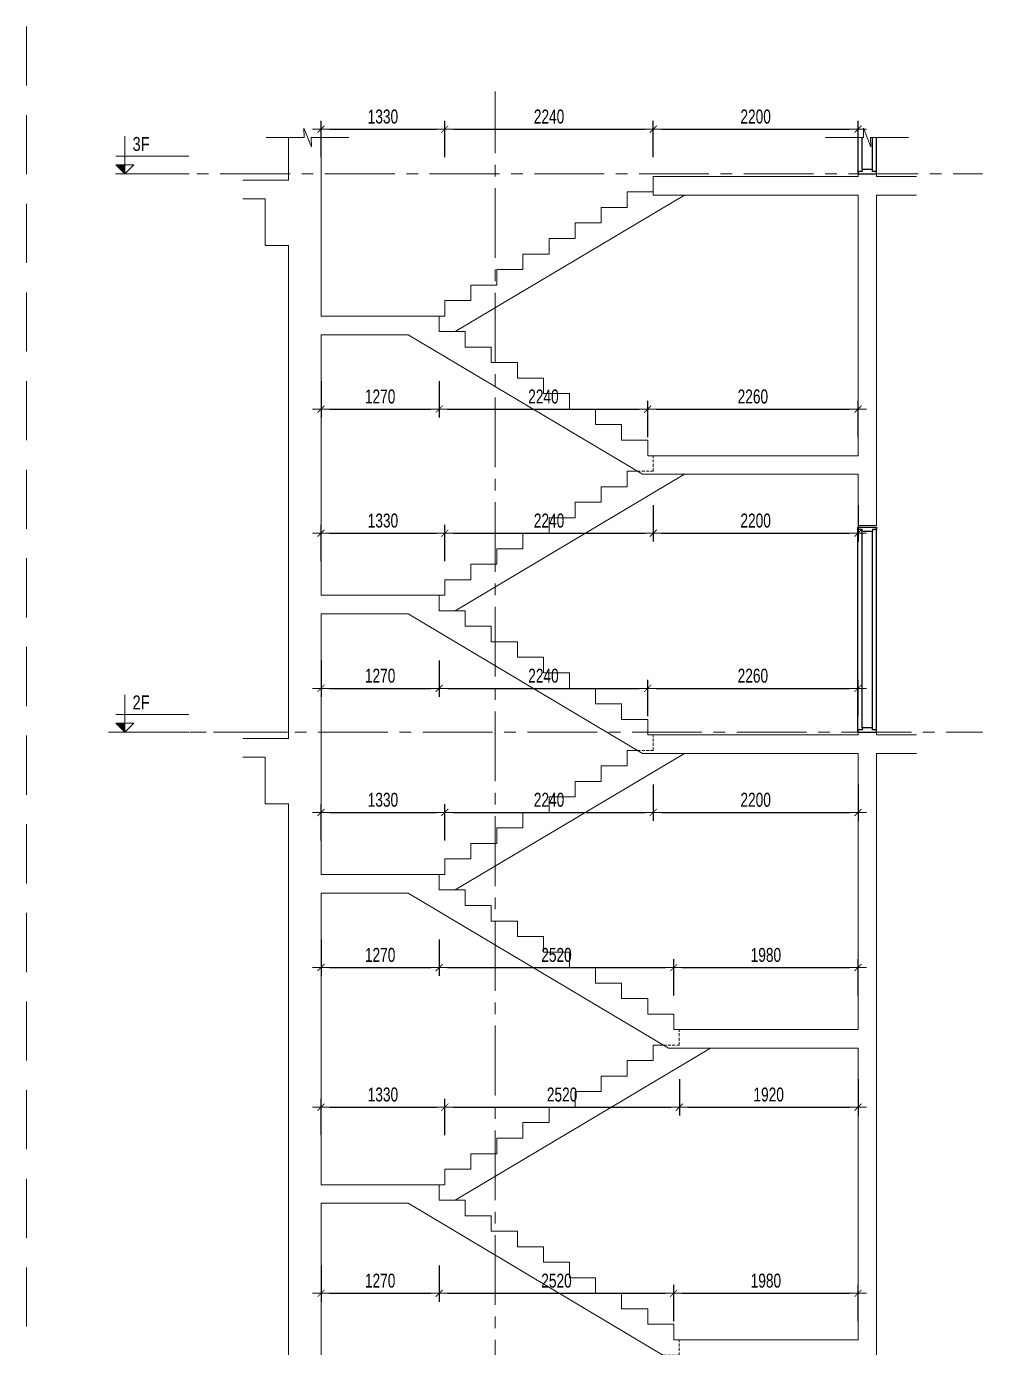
# Model space of a CAD drawing. Header units: millimetres. Extents: x -179076 to 254975, y -18667 to 296191.
# Drawn here: x 142192 to 152466, y 246356 to 260551 of the extents above; entities that cross this region are included whole.
import ezdxf

# ---------------------------------------------------------------- set-up
doc = ezdxf.new("R2010")
doc.units = ezdxf.units.MM
doc.linetypes.add('CENTER2', pattern=[1.125, 0.75, -0.125, 0.125, -0.125])
doc.linetypes.add('HIDDEN2', pattern=[4.7625, 3.175, -1.5875])
doc.layers.get('Defpoints').update_dxf_attribs({"color": 151, "lineweight": 9})
doc.layers.add('A-DOOR', color=4, linetype='Continuous')
doc.layers.add('DOOR', color=4, linetype='Continuous')
for name, color, linetype, lineweight in [('NDC_S_ANNO', 7, 'Continuous', 20), ('NDC_S_AXIS', 5, 'CENTER2', 13), ('NDC_S_CONTINUOUS', 3, 'Continuous', 20), ('NDC_S_DIM', 1, 'Continuous', 15), ('NDC_S_HIDDEN', 8, 'HIDDEN2', 13), ('NDC_S_SLAB', 2, 'Continuous', 20), ('NDC_S_SYMBOL', 1, 'Continuous', 15), ('NDC_S_TEXT SYMBOL', 7, 'Continuous', 20), ('NDC_S_VN TEXT', 7, 'Continuous', 20)]:
    doc.layers.add(name, color=color, linetype=linetype, lineweight=lineweight)
doc.styles.add('NDC_ANNO', font='', dxfattribs={"width": 0.8})
doc.styles.add('NDC_DIM', font='', dxfattribs={"width": 0.75})
doc.styles.get('NDC_ANNO').set_extended_font_data('Dotum')
doc.styles.get('NDC_DIM').set_extended_font_data('Dotum')
doc.dimstyles.new('NDC_dim_60', dxfattribs={"dimscale": 60, "dimtxt": 2.5, "dimasz": 1.5, "dimexe": 1.5, "dimexo": 2.5, "dimgap": 1, "dimtad": 1, "dimdec": 0, "dimzin": 0, "dimdsep": 46, "dimtxsty": 'NDC_DIM', "dimblk": 'DIMMARK', "dimcen": 0.09, "dimdle": 1.2, "dimclrd": 1, "dimclre": 1, "dimclrt": 3, "dimadec": 0, "dimazin": 0, "dimtfac": 1, "dimtdec": 0, "dimtix": 1, "dimtofl": 0, "dimtmove": 0, "dimatfit": 3, "dimfxl": 5, "dimfxlon": 1, "dimtolj": 1, "dimtzin": 0, "dimarcsym": 0})

# ---------------------------------------------------------------- blocks, each defined once
blk = doc.blocks.new('X-SECTION-2$0$X-SEC-DOO2')
at = {"layer": 'A-DOOR'}
for p, q in [((41976, 101972), (41976, 104172)), ((42021, 102017), (42021, 104127)), ((42131, 102017), (42131, 104127)), ((42176, 101972), (42176, 104172))]:
    blk.add_line(p, q, dxfattribs=at)
for points in [[(41976, 104172), (41976, 104147), (42021, 104147), (42021, 104127), (42131, 104127), (42131, 104147), (42176, 104147), (42176, 104172)], [(41976, 101972), (41976, 101997), (42021, 101997), (42021, 102017), (42131, 102017), (42131, 101997), (42176, 101997), (42176, 101972)]]:
    blk.add_lwpolyline(points, close=True, dxfattribs=at)
at = {"layer": 'Defpoints'}
blk.add_line((41976, 104192), (42176, 104192), dxfattribs=at)
blk = doc.blocks.new('DIMMARK')
at = {"layer": 'NDC_S_DIM', "color": 1}
blk.add_line((-1.5, 0), (1, 0), dxfattribs=at)
at = {"layer": 'NDC_S_DIM', "color": 2, "const_width": 0.1}
blk.add_lwpolyline([(-0.42, -0.42), (0.42, 0.42)], dxfattribs=at)
blk = doc.blocks.new('*D1364')
at = {"layer": 'Defpoints', "color": 0, "transparency": 16777216}
for p in [(145358, 248106, 0), (146628, 248106), (146628, 246939, 0)]:
    blk.add_point(p, dxfattribs=at)
at = {"layer": 'NDC_S_DIM', "color": 1, "lineweight": -2, "transparency": 16777216}
for p, q in [((145358, 247239, 0), (145358, 246849, 0)), ((146628, 247239, 0), (146628, 246849, 0)), ((145448, 246939, 0), (146538, 246939, 0))]:
    blk.add_line(p, q, dxfattribs=at)
at = {"layer": 'NDC_S_DIM', "color": 1, "lineweight": -2, "transparency": 16777216, "xscale": 90, "yscale": 90, "zscale": 90, "rotation": 180}
blk.add_blockref('DIMMARK', (145358, 246939, 0), dxfattribs=at)
at = {"layer": 'NDC_S_DIM', "color": 1, "lineweight": -2, "transparency": 16777216, "xscale": 90, "yscale": 90, "zscale": 90}
blk.add_blockref('DIMMARK', (146628, 246939, 0), dxfattribs=at)
at = {"layer": 'NDC_S_DIM', "color": 3, "transparency": 16777216, "insert": (145993, 247074, 0), "char_height": 150, "attachment_point": 5, "style": 'NDC_DIM'}
blk.add_mtext('\\A1;1270', dxfattribs=at)
blk = doc.blocks.new('*D1365')
at = {"layer": 'Defpoints', "color": 0, "transparency": 16777216}
for p in [(146628, 248106), (149148, 246939, 0), (149148, 246439, 0)]:
    blk.add_point(p, dxfattribs=at)
at = {"layer": 'NDC_S_DIM', "color": 1, "lineweight": -2, "transparency": 16777216}
for p, q in [((146628, 247239, 0), (146628, 246849, 0)), ((149148, 246639, 0), (149148, 247029, 0)), ((146718, 246939, 0), (149058, 246939, 0))]:
    blk.add_line(p, q, dxfattribs=at)
at = {"layer": 'NDC_S_DIM', "color": 1, "lineweight": -2, "transparency": 16777216, "xscale": 90, "yscale": 90, "zscale": 90, "rotation": 180}
blk.add_blockref('DIMMARK', (146628, 246939, 0), dxfattribs=at)
at = {"layer": 'NDC_S_DIM', "color": 1, "lineweight": -2, "transparency": 16777216, "xscale": 90, "yscale": 90, "zscale": 90}
blk.add_blockref('DIMMARK', (149148, 246939, 0), dxfattribs=at)
at = {"layer": 'NDC_S_DIM', "color": 3, "transparency": 16777216, "insert": (147888, 247074, 0), "char_height": 150, "attachment_point": 5, "style": 'NDC_DIM'}
blk.add_mtext('\\A1;2520', dxfattribs=at)
blk = doc.blocks.new('*D1366')
at = {"layer": 'Defpoints', "color": 0, "transparency": 16777216}
for p in [(151128, 246939, 0), (149148, 246439, 0), (151128, 246439, 0)]:
    blk.add_point(p, dxfattribs=at)
at = {"layer": 'NDC_S_DIM', "color": 1, "lineweight": -2, "transparency": 16777216}
for p, q in [((149148, 246639, 0), (149148, 247029, 0)), ((151128, 246639, 0), (151128, 247029, 0)), ((149238, 246939, 0), (151038, 246939, 0))]:
    blk.add_line(p, q, dxfattribs=at)
at = {"layer": 'NDC_S_DIM', "color": 1, "lineweight": -2, "transparency": 16777216, "xscale": 90, "yscale": 90, "zscale": 90, "rotation": 180}
blk.add_blockref('DIMMARK', (149148, 246939, 0), dxfattribs=at)
at = {"layer": 'NDC_S_DIM', "color": 1, "lineweight": -2, "transparency": 16777216, "xscale": 90, "yscale": 90, "zscale": 90}
blk.add_blockref('DIMMARK', (151128, 246939, 0), dxfattribs=at)
at = {"layer": 'NDC_S_DIM', "color": 3, "transparency": 16777216, "insert": (150138, 247074, 0), "char_height": 150, "attachment_point": 5, "style": 'NDC_DIM'}
blk.add_mtext('\\A1;1980', dxfattribs=at)
blk = doc.blocks.new('*D1367')
at = {"layer": 'Defpoints', "color": 0, "transparency": 16777216}
for p in [(146688, 248939, 0), (145358, 248106, 0), (146688, 248106)]:
    blk.add_point(p, dxfattribs=at)
at = {"layer": 'NDC_S_DIM', "color": 1, "lineweight": -2, "transparency": 16777216}
for p, q in [((145358, 248639, 0), (145358, 249029, 0)), ((146688, 248639, 0), (146688, 249029, 0)), ((145448, 248939, 0), (146598, 248939, 0))]:
    blk.add_line(p, q, dxfattribs=at)
at = {"layer": 'NDC_S_DIM', "color": 1, "lineweight": -2, "transparency": 16777216, "xscale": 90, "yscale": 90, "zscale": 90, "rotation": 180}
blk.add_blockref('DIMMARK', (145358, 248939, 0), dxfattribs=at)
at = {"layer": 'NDC_S_DIM', "color": 1, "lineweight": -2, "transparency": 16777216, "xscale": 90, "yscale": 90, "zscale": 90}
blk.add_blockref('DIMMARK', (146688, 248939, 0), dxfattribs=at)
at = {"layer": 'NDC_S_DIM', "color": 3, "transparency": 16777216, "insert": (146023, 249074, 0), "char_height": 150, "attachment_point": 5, "style": 'NDC_DIM'}
blk.add_mtext('\\A1;1330', dxfattribs=at)
blk = doc.blocks.new('*D1368')
at = {"layer": 'Defpoints', "color": 0, "transparency": 16777216}
for p in [(149208, 249606, 0), (149208, 248939, 0), (146688, 248106)]:
    blk.add_point(p, dxfattribs=at)
at = {"layer": 'NDC_S_DIM', "color": 1, "lineweight": -2, "transparency": 16777216}
for p, q in [((149208, 249239, 0), (149208, 248849, 0)), ((146688, 248639, 0), (146688, 249029, 0)), ((146778, 248939, 0), (149118, 248939, 0))]:
    blk.add_line(p, q, dxfattribs=at)
at = {"layer": 'NDC_S_DIM', "color": 1, "lineweight": -2, "transparency": 16777216, "xscale": 90, "yscale": 90, "zscale": 90, "rotation": 180}
blk.add_blockref('DIMMARK', (146688, 248939, 0), dxfattribs=at)
at = {"layer": 'NDC_S_DIM', "color": 1, "lineweight": -2, "transparency": 16777216, "xscale": 90, "yscale": 90, "zscale": 90}
blk.add_blockref('DIMMARK', (149208, 248939, 0), dxfattribs=at)
at = {"layer": 'NDC_S_DIM', "color": 3, "transparency": 16777216, "insert": (147948, 249074, 0), "char_height": 150, "attachment_point": 5, "style": 'NDC_DIM'}
blk.add_mtext('\\A1;2520', dxfattribs=at)
blk = doc.blocks.new('*D1369')
at = {"layer": 'Defpoints', "color": 0, "transparency": 16777216}
for p in [(149208, 249606, 0), (151128, 249572, 0), (151128, 248939, 0)]:
    blk.add_point(p, dxfattribs=at)
at = {"layer": 'NDC_S_DIM', "color": 1, "lineweight": -2, "transparency": 16777216}
for p, q in [((149208, 249239, 0), (149208, 248849, 0)), ((151128, 249239, 0), (151128, 248849, 0)), ((149298, 248939, 0), (151038, 248939, 0))]:
    blk.add_line(p, q, dxfattribs=at)
at = {"layer": 'NDC_S_DIM', "color": 1, "lineweight": -2, "transparency": 16777216, "xscale": 90, "yscale": 90, "zscale": 90, "rotation": 180}
blk.add_blockref('DIMMARK', (149208, 248939, 0), dxfattribs=at)
at = {"layer": 'NDC_S_DIM', "color": 1, "lineweight": -2, "transparency": 16777216, "xscale": 90, "yscale": 90, "zscale": 90}
blk.add_blockref('DIMMARK', (151128, 248939, 0), dxfattribs=at)
at = {"layer": 'NDC_S_DIM', "color": 3, "transparency": 16777216, "insert": (150168, 249074, 0), "char_height": 150, "attachment_point": 5, "style": 'NDC_DIM'}
blk.add_mtext('\\A1;1920', dxfattribs=at)
blk = doc.blocks.new('*D1370')
at = {"layer": 'Defpoints', "color": 0, "transparency": 16777216}
for p in [(145358, 251439, 0), (146628, 251439), (146628, 250439, 0)]:
    blk.add_point(p, dxfattribs=at)
at = {"layer": 'NDC_S_DIM', "color": 1, "lineweight": -2, "transparency": 16777216}
for p, q in [((145358, 250739, 0), (145358, 250349, 0)), ((146628, 250739, 0), (146628, 250349, 0)), ((145448, 250439, 0), (146538, 250439, 0))]:
    blk.add_line(p, q, dxfattribs=at)
at = {"layer": 'NDC_S_DIM', "color": 1, "lineweight": -2, "transparency": 16777216, "xscale": 90, "yscale": 90, "zscale": 90, "rotation": 180}
blk.add_blockref('DIMMARK', (145358, 250439, 0), dxfattribs=at)
at = {"layer": 'NDC_S_DIM', "color": 1, "lineweight": -2, "transparency": 16777216, "xscale": 90, "yscale": 90, "zscale": 90}
blk.add_blockref('DIMMARK', (146628, 250439, 0), dxfattribs=at)
at = {"layer": 'NDC_S_DIM', "color": 3, "transparency": 16777216, "insert": (145993, 250574, 0), "char_height": 150, "attachment_point": 5, "style": 'NDC_DIM'}
blk.add_mtext('\\A1;1270', dxfattribs=at)
blk = doc.blocks.new('*D1371')
at = {"layer": 'Defpoints', "color": 0, "transparency": 16777216}
for p in [(146628, 251439), (149148, 250439, 0), (149148, 249772, 0)]:
    blk.add_point(p, dxfattribs=at)
at = {"layer": 'NDC_S_DIM', "color": 1, "lineweight": -2, "transparency": 16777216}
for p, q in [((146628, 250739, 0), (146628, 250349, 0)), ((146718, 250439, 0), (149058, 250439, 0)), ((149148, 250139, 0), (149148, 250529, 0))]:
    blk.add_line(p, q, dxfattribs=at)
at = {"layer": 'NDC_S_DIM', "color": 1, "lineweight": -2, "transparency": 16777216, "xscale": 90, "yscale": 90, "zscale": 90, "rotation": 180}
blk.add_blockref('DIMMARK', (146628, 250439, 0), dxfattribs=at)
at = {"layer": 'NDC_S_DIM', "color": 1, "lineweight": -2, "transparency": 16777216, "xscale": 90, "yscale": 90, "zscale": 90}
blk.add_blockref('DIMMARK', (149148, 250439, 0), dxfattribs=at)
at = {"layer": 'NDC_S_DIM', "color": 3, "transparency": 16777216, "insert": (147888, 250574, 0), "char_height": 150, "attachment_point": 5, "style": 'NDC_DIM'}
blk.add_mtext('\\A1;2520', dxfattribs=at)
blk = doc.blocks.new('*D1372')
at = {"layer": 'Defpoints', "color": 0, "transparency": 16777216}
for p in [(151128, 250439, 0), (149148, 249772, 0), (151128, 249772, 0)]:
    blk.add_point(p, dxfattribs=at)
at = {"layer": 'NDC_S_DIM', "color": 1, "lineweight": -2, "transparency": 16777216}
for p, q in [((149148, 250139, 0), (149148, 250529, 0)), ((149238, 250439, 0), (151038, 250439, 0)), ((151128, 250139, 0), (151128, 250529, 0))]:
    blk.add_line(p, q, dxfattribs=at)
at = {"layer": 'NDC_S_DIM', "color": 1, "lineweight": -2, "transparency": 16777216, "xscale": 90, "yscale": 90, "zscale": 90, "rotation": 180}
blk.add_blockref('DIMMARK', (149148, 250439, 0), dxfattribs=at)
at = {"layer": 'NDC_S_DIM', "color": 1, "lineweight": -2, "transparency": 16777216, "xscale": 90, "yscale": 90, "zscale": 90}
blk.add_blockref('DIMMARK', (151128, 250439, 0), dxfattribs=at)
at = {"layer": 'NDC_S_DIM', "color": 3, "transparency": 16777216, "insert": (150138, 250574, 0), "char_height": 150, "attachment_point": 5, "style": 'NDC_DIM'}
blk.add_mtext('\\A1;1980', dxfattribs=at)
blk = doc.blocks.new('*D1373')
at = {"layer": 'Defpoints', "color": 0, "transparency": 16777216}
for p in [(146688, 252106, 0), (145358, 251439, 0), (146688, 251439)]:
    blk.add_point(p, dxfattribs=at)
at = {"layer": 'NDC_S_DIM', "color": 1, "lineweight": -2, "transparency": 16777216}
for p, q in [((145358, 251806, 0), (145358, 252196, 0)), ((146688, 251806, 0), (146688, 252196, 0)), ((145448, 252106, 0), (146598, 252106, 0))]:
    blk.add_line(p, q, dxfattribs=at)
at = {"layer": 'NDC_S_DIM', "color": 1, "lineweight": -2, "transparency": 16777216, "xscale": 90, "yscale": 90, "zscale": 90, "rotation": 180}
blk.add_blockref('DIMMARK', (145358, 252106, 0), dxfattribs=at)
at = {"layer": 'NDC_S_DIM', "color": 1, "lineweight": -2, "transparency": 16777216, "xscale": 90, "yscale": 90, "zscale": 90}
blk.add_blockref('DIMMARK', (146688, 252106, 0), dxfattribs=at)
at = {"layer": 'NDC_S_DIM', "color": 3, "transparency": 16777216, "insert": (146023, 252241, 0), "char_height": 150, "attachment_point": 5, "style": 'NDC_DIM'}
blk.add_mtext('\\A1;1330', dxfattribs=at)
blk = doc.blocks.new('*D1374')
at = {"layer": 'Defpoints', "color": 0, "transparency": 16777216}
for p in [(148928, 252772, 0), (148928, 252106, 0), (146688, 251439)]:
    blk.add_point(p, dxfattribs=at)
at = {"layer": 'NDC_S_DIM', "color": 1, "lineweight": -2, "transparency": 16777216}
for p, q in [((148928, 252406, 0), (148928, 252016, 0)), ((146688, 251806, 0), (146688, 252196, 0)), ((146778, 252106, 0), (148838, 252106, 0))]:
    blk.add_line(p, q, dxfattribs=at)
at = {"layer": 'NDC_S_DIM', "color": 1, "lineweight": -2, "transparency": 16777216, "xscale": 90, "yscale": 90, "zscale": 90, "rotation": 180}
blk.add_blockref('DIMMARK', (146688, 252106, 0), dxfattribs=at)
at = {"layer": 'NDC_S_DIM', "color": 1, "lineweight": -2, "transparency": 16777216, "xscale": 90, "yscale": 90, "zscale": 90}
blk.add_blockref('DIMMARK', (148928, 252106, 0), dxfattribs=at)
at = {"layer": 'NDC_S_DIM', "color": 3, "transparency": 16777216, "insert": (147808, 252241, 0), "char_height": 150, "attachment_point": 5, "style": 'NDC_DIM'}
blk.add_mtext('\\A1;2240', dxfattribs=at)
blk = doc.blocks.new('*D1375')
at = {"layer": 'Defpoints', "color": 0, "transparency": 16777216}
for p in [(148928, 252772, 0), (151128, 252739, 0), (151128, 252106, 0)]:
    blk.add_point(p, dxfattribs=at)
at = {"layer": 'NDC_S_DIM', "color": 1, "lineweight": -2, "transparency": 16777216}
for p, q in [((148928, 252406, 0), (148928, 252016, 0)), ((151128, 252406, 0), (151128, 252016, 0)), ((149018, 252106, 0), (151038, 252106, 0))]:
    blk.add_line(p, q, dxfattribs=at)
at = {"layer": 'NDC_S_DIM', "color": 1, "lineweight": -2, "transparency": 16777216, "xscale": 90, "yscale": 90, "zscale": 90, "rotation": 180}
blk.add_blockref('DIMMARK', (148928, 252106, 0), dxfattribs=at)
at = {"layer": 'NDC_S_DIM', "color": 1, "lineweight": -2, "transparency": 16777216, "xscale": 90, "yscale": 90, "zscale": 90}
blk.add_blockref('DIMMARK', (151128, 252106, 0), dxfattribs=at)
at = {"layer": 'NDC_S_DIM', "color": 3, "transparency": 16777216, "insert": (150028, 252241, 0), "char_height": 150, "attachment_point": 5, "style": 'NDC_DIM'}
blk.add_mtext('\\A1;2200', dxfattribs=at)
blk = doc.blocks.new('*D1376')
at = {"layer": 'Defpoints', "color": 0, "transparency": 16777216}
for p in [(145358, 254439, 0), (146628, 254439, 0), (146628, 253439, 0)]:
    blk.add_point(p, dxfattribs=at)
at = {"layer": 'NDC_S_DIM', "color": 1, "lineweight": -2, "transparency": 16777216}
for p, q in [((145358, 253739, 0), (145358, 253349, 0)), ((146628, 253739, 0), (146628, 253349, 0)), ((145448, 253439, 0), (146538, 253439, 0))]:
    blk.add_line(p, q, dxfattribs=at)
at = {"layer": 'NDC_S_DIM', "color": 1, "lineweight": -2, "transparency": 16777216, "xscale": 90, "yscale": 90, "zscale": 90, "rotation": 180}
blk.add_blockref('DIMMARK', (145358, 253439, 0), dxfattribs=at)
at = {"layer": 'NDC_S_DIM', "color": 1, "lineweight": -2, "transparency": 16777216, "xscale": 90, "yscale": 90, "zscale": 90}
blk.add_blockref('DIMMARK', (146628, 253439, 0), dxfattribs=at)
at = {"layer": 'NDC_S_DIM', "color": 3, "transparency": 16777216, "insert": (145993, 253574, 0), "char_height": 150, "attachment_point": 5, "style": 'NDC_DIM'}
blk.add_mtext('\\A1;1270', dxfattribs=at)
blk = doc.blocks.new('*D1377')
at = {"layer": 'Defpoints', "color": 0, "transparency": 16777216}
for p in [(146628, 254439, 0), (148868, 253439, 0), (148868, 252939, 0)]:
    blk.add_point(p, dxfattribs=at)
at = {"layer": 'NDC_S_DIM', "color": 1, "lineweight": -2, "transparency": 16777216}
for p, q in [((146628, 253739, 0), (146628, 253349, 0)), ((146718, 253439, 0), (148778, 253439, 0)), ((148868, 253139, 0), (148868, 253529, 0))]:
    blk.add_line(p, q, dxfattribs=at)
at = {"layer": 'NDC_S_DIM', "color": 1, "lineweight": -2, "transparency": 16777216, "xscale": 90, "yscale": 90, "zscale": 90, "rotation": 180}
blk.add_blockref('DIMMARK', (146628, 253439, 0), dxfattribs=at)
at = {"layer": 'NDC_S_DIM', "color": 1, "lineweight": -2, "transparency": 16777216, "xscale": 90, "yscale": 90, "zscale": 90}
blk.add_blockref('DIMMARK', (148868, 253439, 0), dxfattribs=at)
at = {"layer": 'NDC_S_DIM', "color": 3, "transparency": 16777216, "insert": (147748, 253574, 0), "char_height": 150, "attachment_point": 5, "style": 'NDC_DIM'}
blk.add_mtext('\\A1;2240', dxfattribs=at)
blk = doc.blocks.new('*D1378')
at = {"layer": 'Defpoints', "color": 0, "transparency": 16777216}
for p in [(151128, 253439, 0), (148868, 252939, 0), (151128, 252939, 0)]:
    blk.add_point(p, dxfattribs=at)
at = {"layer": 'NDC_S_DIM', "color": 1, "lineweight": -2, "transparency": 16777216}
for p, q in [((148868, 253139, 0), (148868, 253529, 0)), ((148958, 253439, 0), (151038, 253439, 0)), ((151128, 253139, 0), (151128, 253529, 0))]:
    blk.add_line(p, q, dxfattribs=at)
at = {"layer": 'NDC_S_DIM', "color": 1, "lineweight": -2, "transparency": 16777216, "xscale": 90, "yscale": 90, "zscale": 90, "rotation": 180}
blk.add_blockref('DIMMARK', (148868, 253439, 0), dxfattribs=at)
at = {"layer": 'NDC_S_DIM', "color": 1, "lineweight": -2, "transparency": 16777216, "xscale": 90, "yscale": 90, "zscale": 90}
blk.add_blockref('DIMMARK', (151128, 253439, 0), dxfattribs=at)
at = {"layer": 'NDC_S_DIM', "color": 3, "transparency": 16777216, "insert": (149998, 253574, 0), "char_height": 150, "attachment_point": 5, "style": 'NDC_DIM'}
blk.add_mtext('\\A1;2260', dxfattribs=at)
blk = doc.blocks.new('*D1379')
at = {"layer": 'Defpoints', "color": 0, "transparency": 16777216}
for p in [(146688, 255106, 0), (145358, 254439, 0), (146688, 254439)]:
    blk.add_point(p, dxfattribs=at)
at = {"layer": 'NDC_S_DIM', "color": 1, "lineweight": -2, "transparency": 16777216}
for p, q in [((145358, 254806, 0), (145358, 255196, 0)), ((145448, 255106, 0), (146598, 255106, 0)), ((146688, 254806, 0), (146688, 255196, 0))]:
    blk.add_line(p, q, dxfattribs=at)
at = {"layer": 'NDC_S_DIM', "color": 1, "lineweight": -2, "transparency": 16777216, "xscale": 90, "yscale": 90, "zscale": 90, "rotation": 180}
blk.add_blockref('DIMMARK', (145358, 255106, 0), dxfattribs=at)
at = {"layer": 'NDC_S_DIM', "color": 1, "lineweight": -2, "transparency": 16777216, "xscale": 90, "yscale": 90, "zscale": 90}
blk.add_blockref('DIMMARK', (146688, 255106, 0), dxfattribs=at)
at = {"layer": 'NDC_S_DIM', "color": 3, "transparency": 16777216, "insert": (146023, 255241, 0), "char_height": 150, "attachment_point": 5, "style": 'NDC_DIM'}
blk.add_mtext('\\A1;1330', dxfattribs=at)
blk = doc.blocks.new('*D1380')
at = {"layer": 'Defpoints', "color": 0, "transparency": 16777216}
for p in [(148928, 255772, 0), (148928, 255106, 0), (146688, 254439)]:
    blk.add_point(p, dxfattribs=at)
at = {"layer": 'NDC_S_DIM', "color": 1, "lineweight": -2, "transparency": 16777216}
for p, q in [((148928, 255406, 0), (148928, 255016, 0)), ((146688, 254806, 0), (146688, 255196, 0)), ((146778, 255106, 0), (148838, 255106, 0))]:
    blk.add_line(p, q, dxfattribs=at)
at = {"layer": 'NDC_S_DIM', "color": 1, "lineweight": -2, "transparency": 16777216, "xscale": 90, "yscale": 90, "zscale": 90, "rotation": 180}
blk.add_blockref('DIMMARK', (146688, 255106, 0), dxfattribs=at)
at = {"layer": 'NDC_S_DIM', "color": 1, "lineweight": -2, "transparency": 16777216, "xscale": 90, "yscale": 90, "zscale": 90}
blk.add_blockref('DIMMARK', (148928, 255106, 0), dxfattribs=at)
at = {"layer": 'NDC_S_DIM', "color": 3, "transparency": 16777216, "insert": (147808, 255241, 0), "char_height": 150, "attachment_point": 5, "style": 'NDC_DIM'}
blk.add_mtext('\\A1;2240', dxfattribs=at)
blk = doc.blocks.new('*D1381')
at = {"layer": 'Defpoints', "color": 0, "transparency": 16777216}
for p in [(148928, 255772, 0), (151128, 255739, 0), (151128, 255106, 0)]:
    blk.add_point(p, dxfattribs=at)
at = {"layer": 'NDC_S_DIM', "color": 1, "lineweight": -2, "transparency": 16777216}
for p, q in [((148928, 255406, 0), (148928, 255016, 0)), ((151128, 255406, 0), (151128, 255016, 0)), ((149018, 255106, 0), (151038, 255106, 0))]:
    blk.add_line(p, q, dxfattribs=at)
at = {"layer": 'NDC_S_DIM', "color": 1, "lineweight": -2, "transparency": 16777216, "xscale": 90, "yscale": 90, "zscale": 90, "rotation": 180}
blk.add_blockref('DIMMARK', (148928, 255106, 0), dxfattribs=at)
at = {"layer": 'NDC_S_DIM', "color": 1, "lineweight": -2, "transparency": 16777216, "xscale": 90, "yscale": 90, "zscale": 90}
blk.add_blockref('DIMMARK', (151128, 255106, 0), dxfattribs=at)
at = {"layer": 'NDC_S_DIM', "color": 3, "transparency": 16777216, "insert": (150028, 255241, 0), "char_height": 150, "attachment_point": 5, "style": 'NDC_DIM'}
blk.add_mtext('\\A1;2200', dxfattribs=at)
blk = doc.blocks.new('*D1382')
at = {"layer": 'Defpoints', "color": 0, "transparency": 16777216}
for p in [(145358, 257439, 0), (146628, 257439, 0), (146628, 256439, 0)]:
    blk.add_point(p, dxfattribs=at)
at = {"layer": 'NDC_S_DIM', "color": 1, "lineweight": -2, "transparency": 16777216}
for p, q in [((145358, 256739, 0), (145358, 256349, 0)), ((146628, 256739, 0), (146628, 256349, 0)), ((145448, 256439, 0), (146538, 256439, 0))]:
    blk.add_line(p, q, dxfattribs=at)
at = {"layer": 'NDC_S_DIM', "color": 1, "lineweight": -2, "transparency": 16777216, "xscale": 90, "yscale": 90, "zscale": 90, "rotation": 180}
blk.add_blockref('DIMMARK', (145358, 256439, 0), dxfattribs=at)
at = {"layer": 'NDC_S_DIM', "color": 1, "lineweight": -2, "transparency": 16777216, "xscale": 90, "yscale": 90, "zscale": 90}
blk.add_blockref('DIMMARK', (146628, 256439, 0), dxfattribs=at)
at = {"layer": 'NDC_S_DIM', "color": 3, "transparency": 16777216, "insert": (145993, 256574, 0), "char_height": 150, "attachment_point": 5, "style": 'NDC_DIM'}
blk.add_mtext('\\A1;1270', dxfattribs=at)
blk = doc.blocks.new('*D1383')
at = {"layer": 'Defpoints', "color": 0, "transparency": 16777216}
for p in [(146628, 257439, 0), (148868, 256439, 0), (148868, 255939, 0)]:
    blk.add_point(p, dxfattribs=at)
at = {"layer": 'NDC_S_DIM', "color": 1, "lineweight": -2, "transparency": 16777216}
for p, q in [((146628, 256739, 0), (146628, 256349, 0)), ((148868, 256139, 0), (148868, 256529, 0)), ((146718, 256439, 0), (148778, 256439, 0))]:
    blk.add_line(p, q, dxfattribs=at)
at = {"layer": 'NDC_S_DIM', "color": 1, "lineweight": -2, "transparency": 16777216, "xscale": 90, "yscale": 90, "zscale": 90, "rotation": 180}
blk.add_blockref('DIMMARK', (146628, 256439, 0), dxfattribs=at)
at = {"layer": 'NDC_S_DIM', "color": 1, "lineweight": -2, "transparency": 16777216, "xscale": 90, "yscale": 90, "zscale": 90}
blk.add_blockref('DIMMARK', (148868, 256439, 0), dxfattribs=at)
at = {"layer": 'NDC_S_DIM', "color": 3, "transparency": 16777216, "insert": (147748, 256574, 0), "char_height": 150, "attachment_point": 5, "style": 'NDC_DIM'}
blk.add_mtext('\\A1;2240', dxfattribs=at)
blk = doc.blocks.new('*D1384')
at = {"layer": 'Defpoints', "color": 0, "transparency": 16777216}
for p in [(151128, 256439, 0), (148868, 255939, 0), (151128, 255939, 0)]:
    blk.add_point(p, dxfattribs=at)
at = {"layer": 'NDC_S_DIM', "color": 1, "lineweight": -2, "transparency": 16777216}
for p, q in [((148868, 256139, 0), (148868, 256529, 0)), ((151128, 256139, 0), (151128, 256529, 0)), ((148958, 256439, 0), (151038, 256439, 0))]:
    blk.add_line(p, q, dxfattribs=at)
at = {"layer": 'NDC_S_DIM', "color": 1, "lineweight": -2, "transparency": 16777216, "xscale": 90, "yscale": 90, "zscale": 90, "rotation": 180}
blk.add_blockref('DIMMARK', (148868, 256439, 0), dxfattribs=at)
at = {"layer": 'NDC_S_DIM', "color": 1, "lineweight": -2, "transparency": 16777216, "xscale": 90, "yscale": 90, "zscale": 90}
blk.add_blockref('DIMMARK', (151128, 256439, 0), dxfattribs=at)
at = {"layer": 'NDC_S_DIM', "color": 3, "transparency": 16777216, "insert": (149998, 256574, 0), "char_height": 150, "attachment_point": 5, "style": 'NDC_DIM'}
blk.add_mtext('\\A1;2260', dxfattribs=at)
blk = doc.blocks.new('*D1385')
at = {"layer": 'Defpoints', "color": 0, "transparency": 16777216}
for p in [(146688, 259447, 0), (145358, 258969, 0), (146688, 257606)]:
    blk.add_point(p, dxfattribs=at)
at = {"layer": 'NDC_S_DIM', "color": 1, "lineweight": -2, "transparency": 16777216}
for p, q in [((145358, 259147, 0), (145358, 259537, 0)), ((146688, 259147, 0), (146688, 259537, 0)), ((145448, 259447, 0), (146598, 259447, 0))]:
    blk.add_line(p, q, dxfattribs=at)
at = {"layer": 'NDC_S_DIM', "color": 1, "lineweight": -2, "transparency": 16777216, "xscale": 90, "yscale": 90, "zscale": 90, "rotation": 180}
blk.add_blockref('DIMMARK', (145358, 259447, 0), dxfattribs=at)
at = {"layer": 'NDC_S_DIM', "color": 1, "lineweight": -2, "transparency": 16777216, "xscale": 90, "yscale": 90, "zscale": 90}
blk.add_blockref('DIMMARK', (146688, 259447, 0), dxfattribs=at)
at = {"layer": 'NDC_S_DIM', "color": 3, "transparency": 16777216, "insert": (146023, 259582, 0), "char_height": 150, "attachment_point": 5, "style": 'NDC_DIM'}
blk.add_mtext('\\A1;1330', dxfattribs=at)
blk = doc.blocks.new('*D1386')
at = {"layer": 'Defpoints', "color": 0, "transparency": 16777216}
for p in [(148928, 259447, 0), (148928, 258739, 0), (146688, 257606)]:
    blk.add_point(p, dxfattribs=at)
at = {"layer": 'NDC_S_DIM', "color": 1, "lineweight": -2, "transparency": 16777216}
for p, q in [((146688, 259147, 0), (146688, 259537, 0)), ((148928, 259147, 0), (148928, 259537, 0)), ((146778, 259447, 0), (148838, 259447, 0))]:
    blk.add_line(p, q, dxfattribs=at)
at = {"layer": 'NDC_S_DIM', "color": 1, "lineweight": -2, "transparency": 16777216, "xscale": 90, "yscale": 90, "zscale": 90, "rotation": 180}
blk.add_blockref('DIMMARK', (146688, 259447, 0), dxfattribs=at)
at = {"layer": 'NDC_S_DIM', "color": 1, "lineweight": -2, "transparency": 16777216, "xscale": 90, "yscale": 90, "zscale": 90}
blk.add_blockref('DIMMARK', (148928, 259447, 0), dxfattribs=at)
at = {"layer": 'NDC_S_DIM', "color": 3, "transparency": 16777216, "insert": (147808, 259582, 0), "char_height": 150, "attachment_point": 5, "style": 'NDC_DIM'}
blk.add_mtext('\\A1;2240', dxfattribs=at)
blk = doc.blocks.new('*D1387')
at = {"layer": 'Defpoints', "color": 0, "transparency": 16777216}
for p in [(151128, 259447, 0), (148928, 258739, 0), (151128, 258739, 0)]:
    blk.add_point(p, dxfattribs=at)
at = {"layer": 'NDC_S_DIM', "color": 1, "lineweight": -2, "transparency": 16777216}
for p, q in [((148928, 259147, 0), (148928, 259537, 0)), ((151128, 259147, 0), (151128, 259537, 0)), ((149018, 259447, 0), (151038, 259447, 0))]:
    blk.add_line(p, q, dxfattribs=at)
at = {"layer": 'NDC_S_DIM', "color": 1, "lineweight": -2, "transparency": 16777216, "xscale": 90, "yscale": 90, "zscale": 90, "rotation": 180}
blk.add_blockref('DIMMARK', (148928, 259447, 0), dxfattribs=at)
at = {"layer": 'NDC_S_DIM', "color": 1, "lineweight": -2, "transparency": 16777216, "xscale": 90, "yscale": 90, "zscale": 90}
blk.add_blockref('DIMMARK', (151128, 259447, 0), dxfattribs=at)
at = {"layer": 'NDC_S_DIM', "color": 3, "transparency": 16777216, "insert": (150028, 259582, 0), "char_height": 150, "attachment_point": 5, "style": 'NDC_DIM'}
blk.add_mtext('\\A1;2200', dxfattribs=at)
blk = doc.blocks.new('kata_block_CT')
at = {"layer": 'NDC_S_ANNO'}
blk.add_hatch(color=3, dxfattribs=at).paths.add_polyline_path([(0, 1.6), (-1.61, 1.6), (0, 0)])
at = {"layer": 'NDC_S_ANNO', "ltscale": 50}
h = blk.add_hatch(dxfattribs=at)
h.set_pattern_fill('ANSI31', color=256, scale=1.406, style=0)
h.paths.add_polyline_path([(0, 1.6), (0, 0), (1.61, 1.6)])
for p, q in [((-1.59, 3.14), (11.47, 3.14)), ((11.56, 0), (-1.64, 0))]:
    blk.add_line(p, q, dxfattribs=at)
for points in [[(0, 6.69), (0, 0)], [(0, 0), (-1.61, 1.6), (0, 1.6)], [(0, 0), (1.61, 1.6), (0, 1.6)]]:
    blk.add_lwpolyline(points, dxfattribs=at)
at = {"layer": 'NDC_S_ANNO', "color": 8, "ltscale": 50}
blk.add_lwpolyline([(0, 0), (-1.61, 1.6), (0, 1.6)], dxfattribs=at)
at = {"layer": 'NDC_S_TEXT SYMBOL', "color": 3, "style": 'NDC_ANNO', "width": 0.8}
blk.add_attdef('CT', (1.41, 4.07), '', height=2.5, dxfattribs=at)

msp = doc.modelspace()

# ---------------------------------------------------------------- linework, layer by layer
at = {"layer": 'A-DOOR'}
for p, q in [((151127.8, 258969.1, 0), (151127.8, 259357.1, 0)), ((151172.8, 259014.1, 0), (151172.8, 259357.1, 0)), ((151282.8, 259014.1, 0), (151282.8, 259357.1, 0)), ((151327.8, 258969.1, 0), (151327.8, 259357.1, 0))]:
    msp.add_line(p, q, dxfattribs=at)
at = {"layer": 'A-DOOR', "elevation": 0}
msp.add_lwpolyline([(151327.8, 258969.1), (151327.8, 258994.1), (151282.8, 258994.1), (151282.8, 259014.1), (151172.8, 259014.1), (151172.8, 258994.1), (151127.8, 258994.1), (151127.8, 258969.1)], close=True, dxfattribs=at)
at = {"layer": 'NDC_S_AXIS', "ltscale": 1000}
for p, q in [((147228.3, 227690), (147228.3, 259851.7)), ((143150.1, 258969.1, 0), (152466.3, 258969.1, 0)), ((143076, 252969.1, 0), (152466.3, 252969.1, 0)), ((143122.3, 252969.1, 0), (145007.8, 252969.1, 0))]:
    msp.add_line(p, q, dxfattribs=at)
at = {"layer": 'NDC_S_CONTINUOUS'}
for p, q in [((146798.8, 257272.5), (149262.8, 258739.1)), ((146798.8, 254272.5), (149262.8, 255739.1)), ((149262.8, 252739.1), (146798.8, 251272.5)), ((149542.8, 249572.5), (146798.8, 247939.1))]:
    msp.add_line(p, q, dxfattribs=at)
for points in [[(146627.8, 257439.1), (146687.8, 257439.1), (146687.8, 257605.8), (146967.8, 257605.8), (146967.8, 257772.5), (147247.8, 257772.5), (147247.8, 257939.1), (147527.8, 257939.1), (147527.8, 258105.8), (147807.8, 258105.8), (147807.8, 258272.5), (148087.8, 258272.5), (148087.8, 258439.1), (148367.8, 258439.1), (148367.8, 258605.8), (148647.8, 258605.8), (148647.8, 258772.5), (148927.8, 258772.5)], [(146627.8, 254439.1), (146687.8, 254439.1), (146687.8, 254605.8), (146967.8, 254605.8), (146967.8, 254772.5), (147247.8, 254772.5), (147247.8, 254939.1), (147527.8, 254939.1), (147527.8, 255105.8), (147807.8, 255105.8), (147807.8, 255272.5), (148087.8, 255272.5), (148087.8, 255439.1), (148367.8, 255439.1), (148367.8, 255605.8), (148647.8, 255605.8), (148647.8, 255772.5), (148756.8, 255772.5)], [(148756.8, 252772.5), (148647.8, 252772.5), (148647.8, 252605.8), (148367.8, 252605.8), (148367.8, 252439.1), (148087.8, 252439.1), (148087.8, 252272.5), (147807.8, 252272.5), (147807.8, 252105.8), (147527.8, 252105.8), (147527.8, 251939.1), (147247.8, 251939.1), (147247.8, 251772.5), (146967.8, 251772.5), (146967.8, 251605.8), (146687.8, 251605.8), (146687.8, 251439.1), (146627.8, 251439.1)], [(146627.8, 248105.8), (146687.8, 248105.8), (146687.8, 248272.5), (146967.8, 248272.5), (146967.8, 248439.1), (147247.8, 248439.1), (147247.8, 248605.8), (147527.8, 248605.8), (147527.8, 248772.5), (147807.8, 248772.5), (147807.8, 248939.1), (148087.8, 248939.1), (148087.8, 249105.8), (148367.8, 249105.8), (148367.8, 249272.5), (148647.8, 249272.5), (148647.8, 249439.1), (148927.8, 249439.1), (148927.8, 249605.8), (149036.8, 249605.8)]]:
    msp.add_lwpolyline(points, dxfattribs=at)
at = {"layer": 'NDC_S_HIDDEN', "ltscale": 200}
msp.add_line((142192.4, 260551.2), (142192.4, 226951.2), dxfattribs=at)
at = {"layer": 'NDC_S_HIDDEN', "ltscale": 10}
for points in [[(148756.8, 255772.5), (148927.8, 255772.5), (148927.8, 255939.1)], [(148756.8, 252772.5), (148927.8, 252772.5), (148927.8, 252939.1)], [(149036.8, 249605.8), (149207.8, 249605.8), (149207.8, 249772.5)], [(149036.8, 246272.5), (149207.8, 246272.5), (149207.8, 246439.1)]]:
    msp.add_lwpolyline(points, dxfattribs=at)
at = {"layer": 'NDC_S_SLAB'}
for p, q in [((145007.8, 259357.1, 0), (145007.8, 258899.1, 0)), ((145357.8, 259357.1, 0), (145357.8, 257439.1, 0)), ((148927.8, 258939.1), (148927.8, 258739.1)), ((144517.5, 258899.1, 0), (145007.8, 258899.1, 0)), ((144517.5, 258699.1, 0), (144757.8, 258699.1, 0)), ((144757.8, 258699.1, 0), (144757.8, 258199.1, 0)), ((148927.8, 258739.1), (151127.8, 258739.1, 0)), ((151127.8, 255939.1, 0), (151127.8, 258739.1, 0)), ((151327.8, 258739.1, 0), (151757.3, 258739.1, 0)), ((151327.8, 255189.1, 0), (151327.8, 258739.1, 0)), ((144757.8, 258199.1, 0), (145007.8, 258199.1, 0)), ((145007.8, 258199.1, 0), (145007.8, 252899.1, 0)), ((145357.8, 257239.1, 0), (145357.8, 254439.1, 0)), ((145357.8, 254239.1, 0), (145357.8, 251439.1, 0)), ((144517.5, 252899.1, 0), (145007.8, 252899.1, 0)), ((144517.5, 252699.1, 0), (144757.8, 252699.1, 0)), ((144757.8, 252699.1, 0), (144757.8, 252199.1, 0)), ((144757.8, 252199.1, 0), (145007.8, 252199.1, 0)), ((145007.8, 252199.1, 0), (145007.8, 242899.1, 0)), ((146627.8, 251439.1), (145357.8, 251439.1, 0)), ((146627.8, 251272.5), (146627.8, 251439.1)), ((146907.8, 251272.5), (146627.8, 251272.5)), ((146907.8, 251105.8), (146907.8, 251272.5)), ((145357.8, 251239.1, 0), (145357.8, 248105.8, 0)), ((146292.8, 251239.1), (145357.8, 251239.1, 0)), ((149092.8, 249572.5), (146292.8, 251239.1)), ((147187.8, 251105.8), (146907.8, 251105.8)), ((147187.8, 250939.1), (147187.8, 251105.8)), ((147467.8, 250939.1), (147187.8, 250939.1)), ((147467.8, 250772.5), (147467.8, 250939.1)), ((147747.8, 250772.5), (147467.8, 250772.5)), ((147747.8, 250605.8), (147747.8, 250772.5)), ((148027.8, 250605.8), (147747.8, 250605.8)), ((148027.8, 250439.1), (148027.8, 250605.8)), ((148307.8, 250439.1), (148027.8, 250439.1)), ((148307.8, 250272.5), (148307.8, 250439.1)), ((148587.8, 250272.5), (148307.8, 250272.5)), ((148587.8, 250105.8), (148587.8, 250272.5)), ((148867.8, 250105.8), (148587.8, 250105.8)), ((148867.8, 249939.1), (148867.8, 250105.8)), ((149147.8, 249939.1), (148867.8, 249939.1)), ((149147.8, 249772.5), (149147.8, 249939.1)), ((151127.8, 249772.5, 0), (149147.8, 249772.5)), ((146627.8, 248105.8), (145357.8, 248105.8, 0)), ((146627.8, 247939.1), (146627.8, 248105.8)), ((145357.8, 247905.8, 0), (145357.8, 244772.5, 0)), ((146292.8, 247905.8), (145357.8, 247905.8, 0)), ((149092.8, 246239.1), (146292.8, 247905.8)), ((146907.8, 247939.1), (146627.8, 247939.1)), ((146907.8, 247772.5), (146907.8, 247939.1)), ((147187.8, 247772.5), (146907.8, 247772.5)), ((147187.8, 247605.8), (147187.8, 247772.5)), ((147467.8, 247605.8), (147187.8, 247605.8)), ((147467.8, 247439.1), (147467.8, 247605.8)), ((147747.8, 247439.1), (147467.8, 247439.1)), ((147747.8, 247272.5), (147747.8, 247439.1)), ((148027.8, 247272.5), (147747.8, 247272.5)), ((148027.8, 247105.8), (148027.8, 247272.5)), ((148307.8, 247105.8), (148027.8, 247105.8)), ((148307.8, 246939.1), (148307.8, 247105.8)), ((148587.8, 246939.1), (148307.8, 246939.1)), ((148587.8, 246772.5), (148587.8, 246939.1)), ((148867.8, 246772.5), (148587.8, 246772.5)), ((148867.8, 246605.8), (148867.8, 246772.5)), ((149147.8, 246605.8), (148867.8, 246605.8)), ((149147.8, 246439.1), (149147.8, 246605.8)), ((151127.8, 246439.1, 0), (149147.8, 246439.1))]:
    msp.add_line(p, q, dxfattribs=at)
at = {"layer": 'NDC_S_SLAB', "elevation": 0}
for points in [[(148927.8, 258939.1), (151127.8, 258939.1), (151127.8, 258969.1)], [(151127.8, 258969.1), (151327.8, 258969.1)], [(151327.8, 258969.1), (151327.8, 258939.1), (151757.3, 258939.1)], [(151127.8, 255939.1), (148867.8, 255939.1), (148867.8, 256105.8), (148587.8, 256105.8), (148587.8, 256272.5), (148307.8, 256272.5), (148307.8, 256439.1), (148027.8, 256439.1), (148027.8, 256605.8), (147747.8, 256605.8), (147747.8, 256772.5), (147467.8, 256772.5), (147467.8, 256939.1), (147187.8, 256939.1), (147187.8, 257105.8), (146907.8, 257105.8), (146907.8, 257272.5), (146627.8, 257272.5), (146627.8, 257439.1), (145357.8, 257439.1)], [(151127.8, 255189.1), (151127.8, 255739.1), (148812.8, 255739.1), (146292.8, 257239.1), (145357.8, 257239.1)], [(151127.8, 255189.1), (151327.8, 255189.1)], [(151127.8, 252939.1), (148867.8, 252939.1), (148867.8, 253105.8), (148587.8, 253105.8), (148587.8, 253272.5), (148307.8, 253272.5), (148307.8, 253439.1), (148027.8, 253439.1), (148027.8, 253605.8), (147747.8, 253605.8), (147747.8, 253772.5), (147467.8, 253772.5), (147467.8, 253939.1), (147187.8, 253939.1), (147187.8, 254105.8), (146907.8, 254105.8), (146907.8, 254272.5), (146627.8, 254272.5), (146627.8, 254439.1), (145357.8, 254439.1)], [(151127.8, 249772.5), (151127.8, 252739.1), (148812.8, 252739.1), (146292.8, 254239.1), (145357.8, 254239.1)], [(151127.8, 252939.1), (151127.8, 252969.1)], [(151127.8, 252969.1), (151327.8, 252969.1)], [(151327.8, 252969.1), (151327.8, 252939.1)], [(151757.3, 252939.1), (151327.8, 252939.1)], [(151757.3, 252739.1), (151327.8, 252739.1), (151327.8, 245189.1)], [(149092.8, 249572.5), (151127.8, 249572.5), (151127.8, 246439.1)]]:
    msp.add_lwpolyline(points, dxfattribs=at)
at = {"layer": 'NDC_S_SYMBOL', "elevation": 0}
for points in [[(144767, 259357.1), (145176.6, 259357.1), (145174.4, 259457.1), (145254.4, 259257.1), (145252.2, 259357.1), (145658.5, 259357.1)], [(150778.5, 259357.1), (151188.2, 259357.1), (151186, 259457.1), (151266, 259257.1), (151263.8, 259357.1), (151670.1, 259357.1)]]:
    msp.add_lwpolyline(points, dxfattribs=at)

# ---------------------------------------------------------------- block references
at = {"layer": 'DOOR', "xscale": -1}
msp.add_blockref('X-SECTION-2$0$X-SEC-DOO2', (193303.4, 150997.3, 0), dxfattribs=at)
at = {"layer": 'NDC_S_VN TEXT', "xscale": 60, "yscale": 60, "zscale": 60}
for p, values in [((143248.4, 258969.1, 0), {'CT': '3F'}), ((143248.4, 252969.1, 0), {'CT': '2F'})]:
    msp.add_blockref('kata_block_CT', p, dxfattribs=at).add_auto_attribs(values)

# ---------------------------------------------------------------- dimensions: what is measured, and where the dimension line sits
at = {"layer": 'NDC_S_DIM'}
for base, p1, p2, picture, middle in [((146687.8, 259447.1, 0), (145357.8, 258969.1, 0), (146687.8, 257605.8), '*D1385', (146022.8, 259582.2, 0)), ((146627.8, 256439.1, 0), (145357.8, 257439.1, 0), (146627.8, 257439.1, 0), '*D1382', (145992.8, 256574.2, 0)), ((146687.8, 255105.8, 0), (145357.8, 254439.1, 0), (146687.8, 254439.1), '*D1379', (146022.8, 255240.9, 0)), ((146627.8, 253439.1, 0), (145357.8, 254439.1, 0), (146627.8, 254439.1, 0), '*D1376', (145992.8, 253574.2, 0)), ((146687.8, 252105.8, 0), (145357.8, 251439.1, 0), (146687.8, 251439.1), '*D1373', (146022.8, 252240.9, 0)), ((146627.8, 250439.1, 0), (145357.8, 251439.1, 0), (146627.8, 251439.1), '*D1370', (145992.8, 250574.2, 0)), ((146687.8, 248939.1, 0), (145357.8, 248105.8, 0), (146687.8, 248105.8), '*D1367', (146022.8, 249074.2, 0)), ((146627.8, 246939.1, 0), (145357.8, 248105.8, 0), (146627.8, 248105.8), '*D1364', (145992.8, 247074.2, 0))]:
    dim = msp.add_linear_dim(base=base, p1=p1, p2=p2, dimstyle='NDC_dim_60', dxfattribs=at)
    dim.commit()
    dim.dimension.update_dxf_attribs({"geometry": picture, "text_midpoint": middle})
for base, p1, p2, picture, middle in [((148927.8, 259447.1, 0), (146687.8, 257605.8), (148927.8, 258739.1, 0), '*D1386', (147807.8, 259582.2, 0)), ((151127.8, 259447.1, 0), (148927.8, 258739.1, 0), (151127.8, 258739.1, 0), '*D1387', (150027.8, 259582.2, 0)), ((148867.8, 256439.1, 0), (146627.8, 257439.1, 0), (148867.8, 255939.1, 0), '*D1383', (147747.8, 256574.2, 0)), ((151127.8, 256439.1, 0), (148867.8, 255939.1, 0), (151127.8, 255939.1, 0), '*D1384', (149997.8, 256574.2, 0)), ((148927.8, 255105.8, 0), (146687.8, 254439.1), (148927.8, 255772.5, 0), '*D1380', (147807.8, 255240.9, 0)), ((151127.8, 255105.8, 0), (148927.8, 255772.5, 0), (151127.8, 255739.1, 0), '*D1381', (150027.8, 255240.9, 0)), ((148867.8, 253439.1, 0), (146627.8, 254439.1, 0), (148867.8, 252939.1, 0), '*D1377', (147747.8, 253574.2, 0)), ((151127.8, 253439.1, 0), (148867.8, 252939.1, 0), (151127.8, 252939.1, 0), '*D1378', (149997.8, 253574.2, 0)), ((148927.8, 252105.8, 0), (146687.8, 251439.1), (148927.8, 252772.5, 0), '*D1374', (147807.8, 252240.9, 0)), ((151127.8, 252105.8, 0), (148927.8, 252772.5, 0), (151127.8, 252739.1, 0), '*D1375', (150027.8, 252240.9, 0)), ((149147.8, 250439.1, 0), (146627.8, 251439.1), (149147.8, 249772.5, 0), '*D1371', (147887.8, 250574.2, 0)), ((151127.8, 250439.1, 0), (149147.8, 249772.5, 0), (151127.8, 249772.5, 0), '*D1372', (150137.8, 250574.2, 0)), ((149207.8, 248939.1, 0), (146687.8, 248105.8), (149207.8, 249605.8, 0), '*D1368', (147947.8, 249074.2, 0)), ((151127.8, 248939.1, 0), (149207.8, 249605.8, 0), (151127.8, 249572.5, 0), '*D1369', (150167.8, 249074.2, 0)), ((149147.8, 246939.1, 0), (146627.8, 248105.8), (149147.8, 246439.1, 0), '*D1365', (147887.8, 247074.2, 0)), ((151127.8, 246939.1, 0), (149147.8, 246439.1, 0), (151127.8, 246439.1, 0), '*D1366', (150137.8, 247074.2, 0))]:
    dim = msp.add_linear_dim(base=base, p1=p1, p2=p2, dimstyle='NDC_dim_60', override={"dimtmove": 1}, dxfattribs=at)
    dim.commit()
    dim.dimension.update_dxf_attribs({"geometry": picture, "text_midpoint": middle})

doc.saveas('drawing.dxf')
